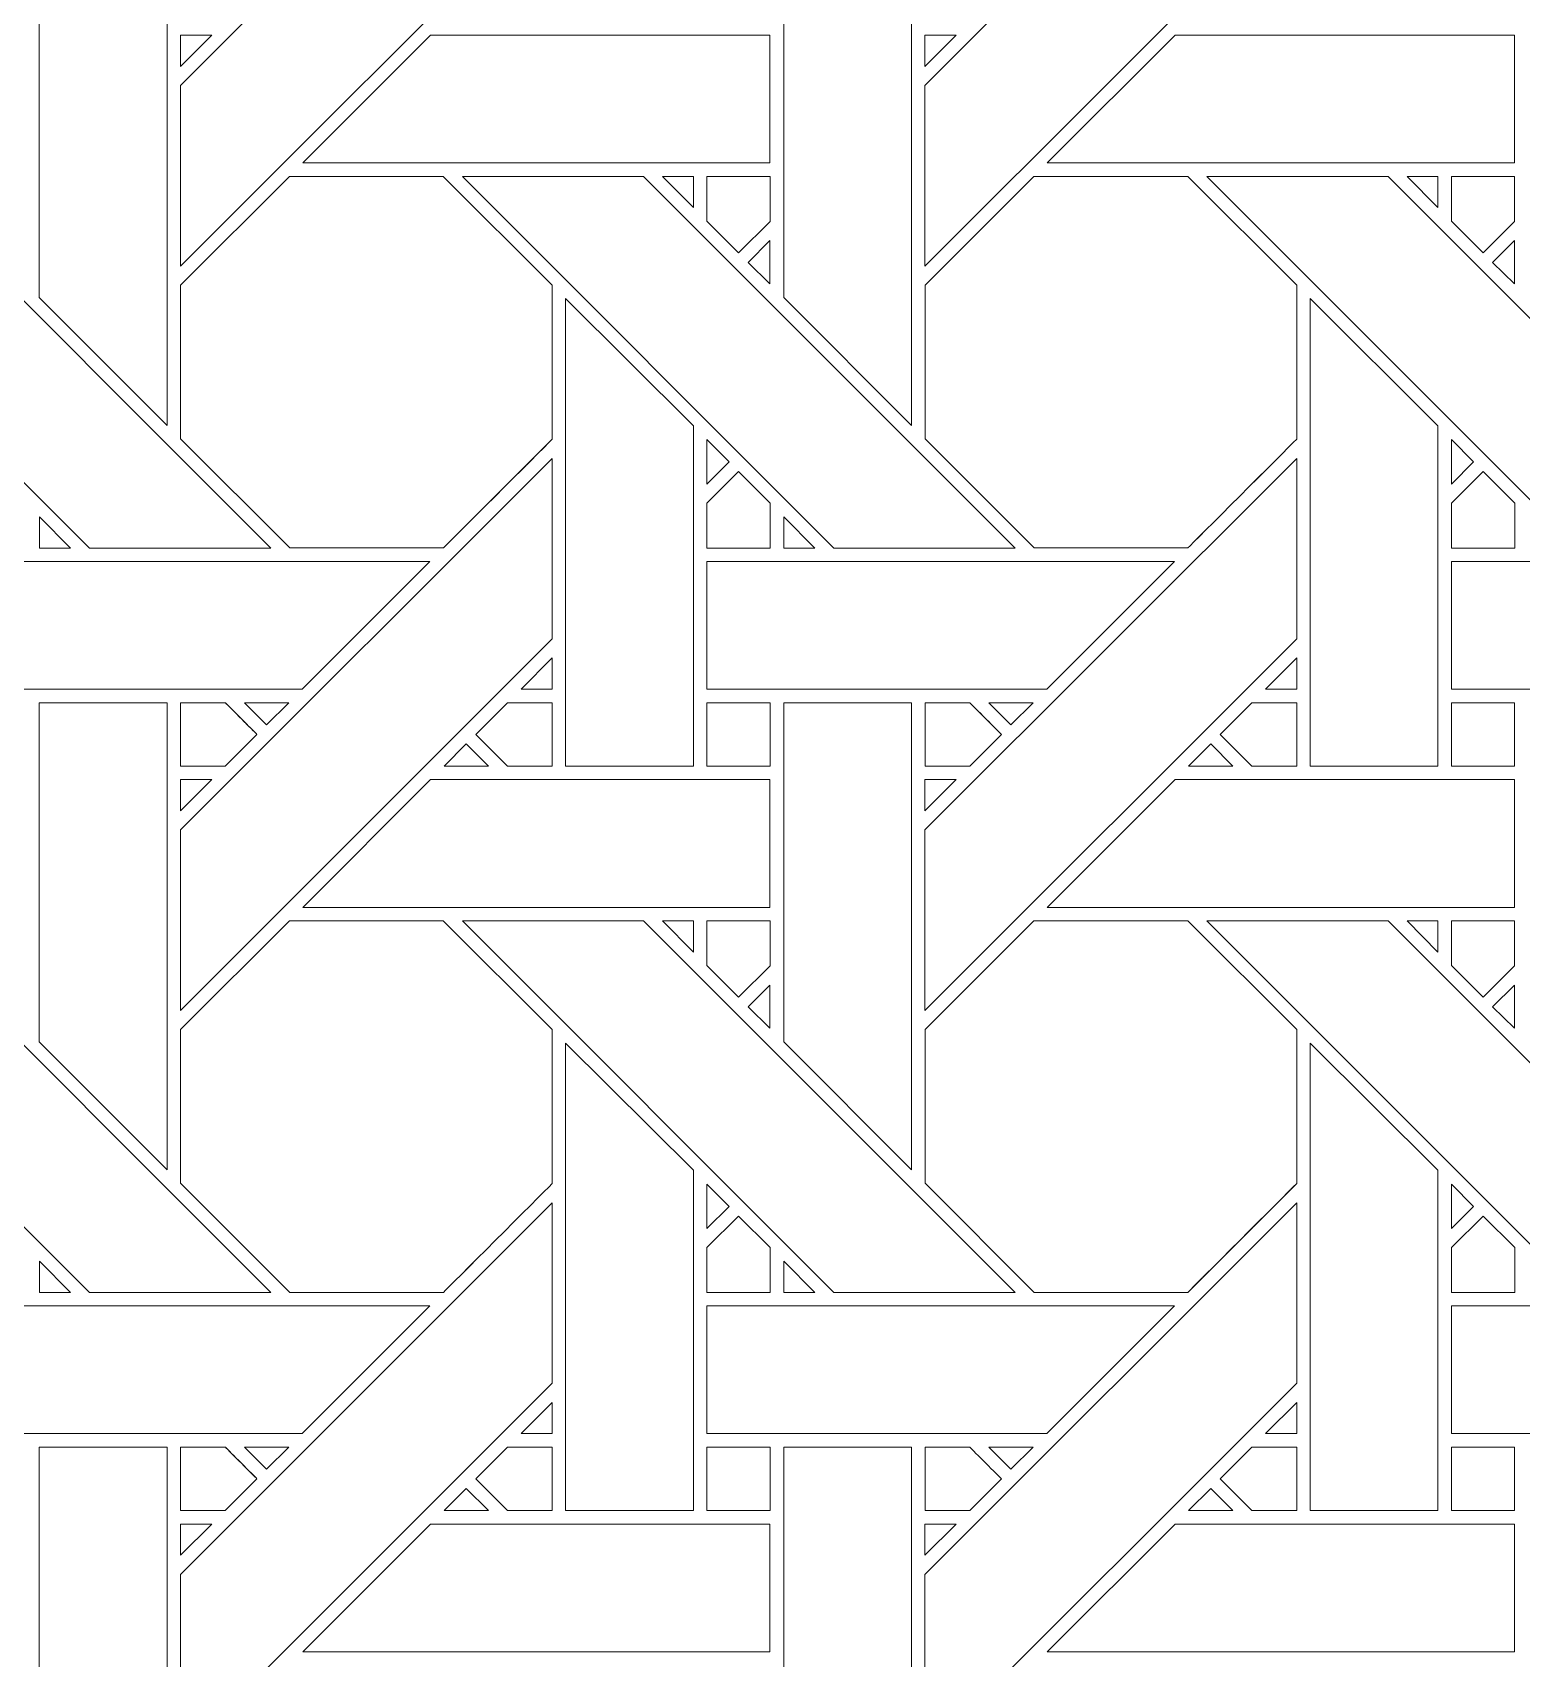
# Model space of a CAD drawing. Header units: inches. Extents: x 2.4 to 22.4, y -0.9 to 19.1.
# Drawn here: x 16.227 to 18.124, y 12.661 to 14.733 of the extents above; entities that cross this region are included whole.
import ezdxf

# ---------------------------------------------------------------- set-up
doc = ezdxf.new("R2010")
doc.units = ezdxf.units.IN
doc.header["$MEASUREMENT"] = 0
doc.layers.add('Design', color=7, linetype='Continuous', lineweight=0)

msp = doc.modelspace()

# ---------------------------------------------------------------- linework, layer by layer
at = {"layer": 'Design'}
for points, knots in [([(12.3829, 19.0948), (6.86, 19.0948), (2.3829, 14.6176), (2.3829, 9.0948), (2.3829, 3.5719), (6.86, -0.9052), (12.3829, -0.9052), (17.9057, -0.9052), (22.3829, 3.5719), (22.3829, 9.0948), (22.3829, 14.6176), (17.9057, 19.0948), (12.3829, 19.0948)], [0, 0, 0, 0, 1, 1, 1, 2, 2, 2, 3, 3, 3, 4, 4, 4, 4]), ([(12.3829, 17.972), (7.4801, 17.972), (3.5056, 13.9975), (3.5056, 9.0948), (3.5056, 4.192), (7.4801, 0.2175), (12.3829, 0.2175), (17.2856, 0.2175), (21.2601, 4.192), (21.2601, 9.0948), (21.2601, 13.9975), (17.2856, 17.972), (12.3829, 17.972)], [0, 0, 0, 0, 1, 1, 1, 2, 2, 2, 3, 3, 3, 4, 4, 4, 4]), ([(16.889, 14.909), (16.889, 14.909), (16.4153, 14.4354), (16.4153, 14.4354), (16.4153, 14.4354), (16.4153, 14.6655), (16.4153, 14.6655), (16.4153, 14.6655), (16.889, 15.139), (16.889, 15.139), (16.889, 15.139), (16.889, 14.909), (16.889, 14.909)], [0, 0, 0, 0, 1, 1, 1, 2, 2, 2, 3, 3, 3, 4, 4, 4, 4]), ([(17.8377, 14.909), (17.8377, 14.909), (17.364, 14.4354), (17.364, 14.4354), (17.364, 14.4354), (17.364, 14.6655), (17.364, 14.6655), (17.364, 14.6655), (17.8377, 15.139), (17.8377, 15.139), (17.8377, 15.139), (17.8377, 14.909), (17.8377, 14.909)], [0, 0, 0, 0, 1, 1, 1, 2, 2, 2, 3, 3, 3, 4, 4, 4, 4]), ([(16.2352, 14.3954), (16.2352, 14.3954), (16.2352, 14.8276), (16.2352, 14.8276), (16.2352, 14.8276), (16.3982, 14.8276), (16.3982, 14.8276), (16.3982, 14.8276), (16.3982, 14.2324), (16.3982, 14.2324), (16.3982, 14.2324), (16.2352, 14.3954), (16.2352, 14.3954)], [0, 0, 0, 0, 1, 1, 1, 2, 2, 2, 3, 3, 3, 4, 4, 4, 4]), ([(17.184, 14.3954), (17.184, 14.3954), (17.184, 14.8276), (17.184, 14.8276), (17.184, 14.8276), (17.3469, 14.8276), (17.3469, 14.8276), (17.3469, 14.8276), (17.3469, 14.2324), (17.3469, 14.2324), (17.3469, 14.2324), (17.184, 14.3954), (17.184, 14.3954)], [0, 0, 0, 0, 1, 1, 1, 2, 2, 2, 3, 3, 3, 4, 4, 4, 4]), ([(16.4551, 14.7296), (16.4551, 14.7296), (16.4153, 14.6898), (16.4153, 14.6898), (16.4153, 14.6898), (16.4153, 14.7296), (16.4153, 14.7296), (16.4153, 14.7296), (16.4551, 14.7296), (16.4551, 14.7296)], [0, 0, 0, 0, 1, 1, 1, 2, 2, 2, 3, 3, 3, 3]), ([(17.1664, 14.7296), (17.1664, 14.7296), (17.1664, 14.5668), (17.1664, 14.5668), (17.1664, 14.5668), (16.5711, 14.5668), (16.5711, 14.5668), (16.5711, 14.5668), (16.734, 14.7296), (16.734, 14.7296), (16.734, 14.7296), (17.1664, 14.7296), (17.1664, 14.7296)], [0, 0, 0, 0, 1, 1, 1, 2, 2, 2, 3, 3, 3, 4, 4, 4, 4]), ([(17.4039, 14.7296), (17.4039, 14.7296), (17.364, 14.6898), (17.364, 14.6898), (17.364, 14.6898), (17.364, 14.7296), (17.364, 14.7296), (17.364, 14.7296), (17.4039, 14.7296), (17.4039, 14.7296)], [0, 0, 0, 0, 1, 1, 1, 2, 2, 2, 3, 3, 3, 3]), ([(18.1152, 14.7296), (18.1152, 14.7296), (18.1152, 14.5668), (18.1152, 14.5668), (18.1152, 14.5668), (17.5199, 14.5668), (17.5199, 14.5668), (17.5199, 14.5668), (17.6827, 14.7296), (17.6827, 14.7296), (17.6827, 14.7296), (18.1152, 14.7296), (18.1152, 14.7296)], [0, 0, 0, 0, 1, 1, 1, 2, 2, 2, 3, 3, 3, 4, 4, 4, 4]), ([(16.5303, 14.076), (16.5303, 14.076), (16.2993, 14.076), (16.2993, 14.076), (16.2993, 14.076), (15.8257, 14.5497), (15.8257, 14.5497), (15.8257, 14.5497), (16.0567, 14.5497), (16.0567, 14.5497), (16.0567, 14.5497), (16.5303, 14.076), (16.5303, 14.076)], [0, 0, 0, 0, 1, 1, 1, 2, 2, 2, 3, 3, 3, 4, 4, 4, 4]), ([(16.7503, 14.0761), (16.7503, 14.0761), (16.5546, 14.0761), (16.5546, 14.0761), (16.5546, 14.0761), (16.4153, 14.2153), (16.4153, 14.2153), (16.4153, 14.2153), (16.4153, 14.411), (16.4153, 14.411), (16.4153, 14.411), (16.554, 14.5497), (16.554, 14.5497), (16.554, 14.5497), (16.7502, 14.5497), (16.7502, 14.5497), (16.7502, 14.5497), (16.889, 14.411), (16.889, 14.411), (16.889, 14.411), (16.889, 14.2148), (16.889, 14.2148), (16.8712, 14.1969), (16.7593, 14.0851), (16.7503, 14.0761)], [0, 0, 0, 0, 1, 1, 1, 2, 2, 2, 3, 3, 3, 4, 4, 4, 5, 5, 5, 6, 6, 6, 7, 7, 7, 8, 8, 8, 8]), ([(16.889, 14.2148), (16.8708, 14.1965), (16.759, 14.0848), (16.7503, 14.0761), (16.7503, 14.0761), (16.5546, 14.0761), (16.5546, 14.0761), (16.5546, 14.0761), (16.4153, 14.2153), (16.4153, 14.2153), (16.4153, 14.2153), (16.4153, 14.411), (16.4153, 14.411), (16.4153, 14.411), (16.554, 14.5497), (16.554, 14.5497), (16.554, 14.5497), (16.7502, 14.5497), (16.7502, 14.5497), (16.7502, 14.5497), (16.889, 14.411), (16.889, 14.411), (16.889, 14.411), (16.889, 14.2148), (16.889, 14.2148)], [0, 0, 0, 0, 1, 1, 1, 2, 2, 2, 3, 3, 3, 4, 4, 4, 5, 5, 5, 6, 6, 6, 7, 7, 7, 8, 8, 8, 8]), ([(17.479, 14.076), (17.479, 14.076), (17.248, 14.076), (17.248, 14.076), (17.248, 14.076), (16.7745, 14.5497), (16.7745, 14.5497), (16.7745, 14.5497), (17.0054, 14.5497), (17.0054, 14.5497), (17.0054, 14.5497), (17.479, 14.076), (17.479, 14.076)], [0, 0, 0, 0, 1, 1, 1, 2, 2, 2, 3, 3, 3, 4, 4, 4, 4]), ([(17.0295, 14.5497), (17.0295, 14.5497), (17.069, 14.5497), (17.069, 14.5497), (17.069, 14.5497), (17.069, 14.5099), (17.069, 14.5099), (17.069, 14.5099), (17.0295, 14.5497), (17.0295, 14.5497)], [0, 0, 0, 0, 1, 1, 1, 2, 2, 2, 3, 3, 3, 3]), ([(17.1665, 14.5497), (17.1665, 14.5497), (17.1665, 14.4921), (17.1665, 14.4921), (17.1665, 14.4921), (17.1265, 14.4522), (17.1265, 14.4522), (17.1265, 14.4522), (17.0862, 14.4925), (17.0862, 14.4925), (17.0862, 14.4925), (17.0862, 14.5497), (17.0862, 14.5497), (17.0862, 14.5497), (17.1665, 14.5497), (17.1665, 14.5497)], [0, 0, 0, 0, 1, 1, 1, 2, 2, 2, 3, 3, 3, 4, 4, 4, 5, 5, 5, 5]), ([(17.1265, 14.4522), (17.1265, 14.4522), (17.0862, 14.4925), (17.0862, 14.4925), (17.0862, 14.4925), (17.0862, 14.5497), (17.0862, 14.5497), (17.0862, 14.5497), (17.1665, 14.5497), (17.1665, 14.5497), (17.1665, 14.5497), (17.1665, 14.4921), (17.1665, 14.4921), (17.1665, 14.4921), (17.1265, 14.4522), (17.1265, 14.4522)], [0, 0, 0, 0, 1, 1, 1, 2, 2, 2, 3, 3, 3, 4, 4, 4, 5, 5, 5, 5]), ([(17.699, 14.0761), (17.699, 14.0761), (17.5033, 14.0761), (17.5033, 14.0761), (17.5033, 14.0761), (17.3641, 14.2153), (17.3641, 14.2153), (17.3641, 14.2153), (17.3641, 14.411), (17.3641, 14.411), (17.3641, 14.411), (17.5028, 14.5497), (17.5028, 14.5497), (17.5028, 14.5497), (17.699, 14.5497), (17.699, 14.5497), (17.699, 14.5497), (17.8377, 14.411), (17.8377, 14.411), (17.8377, 14.411), (17.8377, 14.2148), (17.8377, 14.2148), (17.8199, 14.1969), (17.708, 14.0851), (17.699, 14.0761)], [0, 0, 0, 0, 1, 1, 1, 2, 2, 2, 3, 3, 3, 4, 4, 4, 5, 5, 5, 6, 6, 6, 7, 7, 7, 8, 8, 8, 8]), ([(17.8377, 14.411), (17.8377, 14.411), (17.8377, 14.2148), (17.8377, 14.2148), (17.82, 14.1969), (17.708, 14.0851), (17.699, 14.0761), (17.699, 14.0761), (17.5033, 14.0761), (17.5033, 14.0761), (17.5033, 14.0761), (17.3641, 14.2153), (17.3641, 14.2153), (17.3641, 14.2153), (17.3641, 14.411), (17.3641, 14.411), (17.3641, 14.411), (17.5028, 14.5497), (17.5028, 14.5497), (17.5028, 14.5497), (17.699, 14.5497), (17.699, 14.5497), (17.699, 14.5497), (17.8377, 14.411), (17.8377, 14.411)], [0, 0, 0, 0, 1, 1, 1, 2, 2, 2, 3, 3, 3, 4, 4, 4, 5, 5, 5, 6, 6, 6, 7, 7, 7, 8, 8, 8, 8]), ([(18.4278, 14.076), (18.4278, 14.076), (18.1968, 14.076), (18.1968, 14.076), (18.1968, 14.076), (17.7232, 14.5497), (17.7232, 14.5497), (17.7232, 14.5497), (17.9541, 14.5497), (17.9541, 14.5497), (17.9541, 14.5497), (18.4278, 14.076), (18.4278, 14.076)], [0, 0, 0, 0, 1, 1, 1, 2, 2, 2, 3, 3, 3, 4, 4, 4, 4]), ([(17.9783, 14.5497), (17.9783, 14.5497), (18.0177, 14.5497), (18.0177, 14.5497), (18.0177, 14.5497), (18.0177, 14.5099), (18.0177, 14.5099), (18.0177, 14.5099), (17.9783, 14.5497), (17.9783, 14.5497)], [0, 0, 0, 0, 1, 1, 1, 2, 2, 2, 3, 3, 3, 3]), ([(18.1152, 14.5497), (18.1152, 14.5497), (18.1152, 14.4921), (18.1152, 14.4921), (18.1152, 14.4921), (18.0753, 14.4522), (18.0753, 14.4522), (18.0753, 14.4522), (18.0349, 14.4925), (18.0349, 14.4925), (18.0349, 14.4925), (18.0349, 14.5497), (18.0349, 14.5497), (18.0349, 14.5497), (18.1152, 14.5497), (18.1152, 14.5497)], [0, 0, 0, 0, 1, 1, 1, 2, 2, 2, 3, 3, 3, 4, 4, 4, 5, 5, 5, 5]), ([(18.0753, 14.4522), (18.0753, 14.4522), (18.0349, 14.4925), (18.0349, 14.4925), (18.0349, 14.4925), (18.0349, 14.5497), (18.0349, 14.5497), (18.0349, 14.5497), (18.1152, 14.5497), (18.1152, 14.5497), (18.1152, 14.5497), (18.1152, 14.4921), (18.1152, 14.4921), (18.1152, 14.4921), (18.0753, 14.4522), (18.0753, 14.4522)], [0, 0, 0, 0, 1, 1, 1, 2, 2, 2, 3, 3, 3, 4, 4, 4, 5, 5, 5, 5]), ([(17.1664, 14.4679), (17.1664, 14.4679), (17.1664, 14.4127), (17.1664, 14.4127), (17.1664, 14.4127), (17.1387, 14.4401), (17.1387, 14.4401), (17.1387, 14.4401), (17.1664, 14.4679), (17.1664, 14.4679)], [0, 0, 0, 0, 1, 1, 1, 2, 2, 2, 3, 3, 3, 3]), ([(18.1152, 14.4679), (18.1152, 14.4679), (18.1152, 14.4127), (18.1152, 14.4127), (18.1152, 14.4127), (18.0874, 14.4401), (18.0874, 14.4401), (18.0874, 14.4401), (18.1152, 14.4679), (18.1152, 14.4679)], [0, 0, 0, 0, 1, 1, 1, 2, 2, 2, 3, 3, 3, 3]), ([(16.9061, 13.798), (16.9061, 13.798), (16.9061, 14.3939), (16.9061, 14.3939), (16.9061, 14.3939), (17.0689, 14.2317), (17.0689, 14.2317), (17.0689, 14.2317), (17.0689, 13.798), (17.0689, 13.798), (17.0689, 13.798), (16.9061, 13.798), (16.9061, 13.798)], [0, 0, 0, 0, 1, 1, 1, 2, 2, 2, 3, 3, 3, 4, 4, 4, 4]), ([(17.8548, 13.798), (17.8548, 13.798), (17.8548, 14.3939), (17.8548, 14.3939), (17.8548, 14.3939), (18.0176, 14.2317), (18.0176, 14.2317), (18.0176, 14.2317), (18.0176, 13.798), (18.0176, 13.798), (18.0176, 13.798), (17.8548, 13.798), (17.8548, 13.798)], [0, 0, 0, 0, 1, 1, 1, 2, 2, 2, 3, 3, 3, 4, 4, 4, 4]), ([(17.0862, 14.1575), (17.0862, 14.1575), (17.0862, 14.2142), (17.0862, 14.2142), (17.0862, 14.2142), (17.1144, 14.1857), (17.1144, 14.1857), (17.1144, 14.1857), (17.0862, 14.1575), (17.0862, 14.1575)], [0, 0, 0, 0, 1, 1, 1, 2, 2, 2, 3, 3, 3, 3]), ([(18.0349, 14.1575), (18.0349, 14.1575), (18.0349, 14.2142), (18.0349, 14.2142), (18.0349, 14.2142), (18.0631, 14.1857), (18.0631, 14.1857), (18.0631, 14.1857), (18.0349, 14.1575), (18.0349, 14.1575)], [0, 0, 0, 0, 1, 1, 1, 2, 2, 2, 3, 3, 3, 3]), ([(16.889, 13.9603), (16.889, 13.9603), (16.4153, 13.4866), (16.4153, 13.4866), (16.4153, 13.4866), (16.4153, 13.7167), (16.4153, 13.7167), (16.4153, 13.7167), (16.889, 14.1903), (16.889, 14.1903), (16.889, 14.1903), (16.889, 13.9603), (16.889, 13.9603)], [0, 0, 0, 0, 1, 1, 1, 2, 2, 2, 3, 3, 3, 4, 4, 4, 4]), ([(17.8377, 13.9603), (17.8377, 13.9603), (17.364, 13.4866), (17.364, 13.4866), (17.364, 13.4866), (17.364, 13.7167), (17.364, 13.7167), (17.364, 13.7167), (17.8377, 14.1903), (17.8377, 14.1903), (17.8377, 14.1903), (17.8377, 13.9603), (17.8377, 13.9603)], [0, 0, 0, 0, 1, 1, 1, 2, 2, 2, 3, 3, 3, 4, 4, 4, 4]), ([(17.0862, 14.0759), (17.0862, 14.0759), (17.0862, 14.1332), (17.0862, 14.1332), (17.0862, 14.1332), (17.1265, 14.1735), (17.1265, 14.1735), (17.1265, 14.1735), (17.1669, 14.1332), (17.1669, 14.1332), (17.1669, 14.1332), (17.1669, 14.0759), (17.1669, 14.0759), (17.1669, 14.0759), (17.0862, 14.0759), (17.0862, 14.0759)], [0, 0, 0, 0, 1, 1, 1, 2, 2, 2, 3, 3, 3, 4, 4, 4, 5, 5, 5, 5]), ([(17.1265, 14.1735), (17.1265, 14.1735), (17.1669, 14.1332), (17.1669, 14.1332), (17.1669, 14.1332), (17.1669, 14.0759), (17.1669, 14.0759), (17.1669, 14.0759), (17.0862, 14.0759), (17.0862, 14.0759), (17.0862, 14.0759), (17.0862, 14.1332), (17.0862, 14.1332), (17.0862, 14.1332), (17.1265, 14.1735), (17.1265, 14.1735)], [0, 0, 0, 0, 1, 1, 1, 2, 2, 2, 3, 3, 3, 4, 4, 4, 5, 5, 5, 5]), ([(18.0349, 14.0759), (18.0349, 14.0759), (18.0349, 14.1332), (18.0349, 14.1332), (18.0349, 14.1332), (18.0753, 14.1735), (18.0753, 14.1735), (18.0753, 14.1735), (18.1156, 14.1332), (18.1156, 14.1332), (18.1156, 14.1332), (18.1156, 14.0759), (18.1156, 14.0759), (18.1156, 14.0759), (18.0349, 14.0759), (18.0349, 14.0759)], [0, 0, 0, 0, 1, 1, 1, 2, 2, 2, 3, 3, 3, 4, 4, 4, 5, 5, 5, 5]), ([(18.0753, 14.1735), (18.0753, 14.1735), (18.1156, 14.1332), (18.1156, 14.1332), (18.1156, 14.1332), (18.1156, 14.0759), (18.1156, 14.0759), (18.1156, 14.0759), (18.0349, 14.0759), (18.0349, 14.0759), (18.0349, 14.0759), (18.0349, 14.1332), (18.0349, 14.1332), (18.0349, 14.1332), (18.0753, 14.1735), (18.0753, 14.1735)], [0, 0, 0, 0, 1, 1, 1, 2, 2, 2, 3, 3, 3, 4, 4, 4, 5, 5, 5, 5]), ([(16.2354, 14.076), (16.2354, 14.076), (16.2354, 14.1158), (16.2354, 14.1158), (16.2354, 14.1158), (16.2751, 14.076), (16.2751, 14.076), (16.2751, 14.076), (16.2354, 14.076), (16.2354, 14.076)], [0, 0, 0, 0, 1, 1, 1, 2, 2, 2, 3, 3, 3, 3]), ([(17.1841, 14.076), (17.1841, 14.076), (17.1841, 14.1158), (17.1841, 14.1158), (17.1841, 14.1158), (17.2238, 14.076), (17.2238, 14.076), (17.2238, 14.076), (17.1841, 14.076), (17.1841, 14.076)], [0, 0, 0, 0, 1, 1, 1, 2, 2, 2, 3, 3, 3, 3]), ([(16.5704, 13.8961), (16.5704, 13.8961), (16.1375, 13.8961), (16.1375, 13.8961), (16.1375, 13.8961), (16.1375, 14.0588), (16.1375, 14.0588), (16.1375, 14.0588), (16.7332, 14.0588), (16.7332, 14.0588), (16.7332, 14.0588), (16.5704, 13.8961), (16.5704, 13.8961)], [0, 0, 0, 0, 1, 1, 1, 2, 2, 2, 3, 3, 3, 4, 4, 4, 4]), ([(17.5191, 13.8961), (17.5191, 13.8961), (17.0862, 13.8961), (17.0862, 13.8961), (17.0862, 13.8961), (17.0862, 14.0588), (17.0862, 14.0588), (17.0862, 14.0588), (17.6819, 14.0588), (17.6819, 14.0588), (17.6819, 14.0588), (17.5191, 13.8961), (17.5191, 13.8961)], [0, 0, 0, 0, 1, 1, 1, 2, 2, 2, 3, 3, 3, 4, 4, 4, 4]), ([(18.4679, 13.8961), (18.4679, 13.8961), (18.0349, 13.8961), (18.0349, 13.8961), (18.0349, 13.8961), (18.0349, 14.0588), (18.0349, 14.0588), (18.0349, 14.0588), (18.6306, 14.0588), (18.6306, 14.0588), (18.6306, 14.0588), (18.4679, 13.8961), (18.4679, 13.8961)], [0, 0, 0, 0, 1, 1, 1, 2, 2, 2, 3, 3, 3, 4, 4, 4, 4]), ([(16.889, 13.9359), (16.889, 13.9359), (16.889, 13.8961), (16.889, 13.8961), (16.889, 13.8961), (16.8492, 13.8961), (16.8492, 13.8961), (16.8492, 13.8961), (16.889, 13.9359), (16.889, 13.9359)], [0, 0, 0, 0, 1, 1, 1, 2, 2, 2, 3, 3, 3, 3]), ([(17.8377, 13.8961), (17.8377, 13.8961), (17.7979, 13.8961), (17.7979, 13.8961), (17.7979, 13.8961), (17.8377, 13.9359), (17.8377, 13.9359), (17.8377, 13.9359), (17.8377, 13.8961), (17.8377, 13.8961)], [0, 0, 0, 0, 1, 1, 1, 2, 2, 2, 3, 3, 3, 3]), ([(16.2352, 13.4466), (16.2352, 13.4466), (16.2352, 13.8788), (16.2352, 13.8788), (16.2352, 13.8788), (16.3982, 13.8788), (16.3982, 13.8788), (16.3982, 13.8788), (16.3982, 13.2837), (16.3982, 13.2837), (16.3982, 13.2837), (16.2352, 13.4466), (16.2352, 13.4466)], [0, 0, 0, 0, 1, 1, 1, 2, 2, 2, 3, 3, 3, 4, 4, 4, 4]), ([(16.4153, 13.7981), (16.4153, 13.7981), (16.4153, 13.8789), (16.4153, 13.8789), (16.4153, 13.8789), (16.4724, 13.8789), (16.4724, 13.8789), (16.4775, 13.8738), (16.5083, 13.8429), (16.5127, 13.8385), (16.5127, 13.8385), (16.4723, 13.7981), (16.4723, 13.7981), (16.4723, 13.7981), (16.4153, 13.7981), (16.4153, 13.7981)], [0, 0, 0, 0, 1, 1, 1, 2, 2, 2, 3, 3, 3, 4, 4, 4, 5, 5, 5, 5]), ([(16.4973, 13.8539), (16.5031, 13.8481), (16.5087, 13.8426), (16.5127, 13.8385), (16.5127, 13.8385), (16.4723, 13.7981), (16.4723, 13.7981), (16.4723, 13.7981), (16.4153, 13.7981), (16.4153, 13.7981), (16.4153, 13.7981), (16.4153, 13.8789), (16.4153, 13.8789), (16.4153, 13.8789), (16.4724, 13.8789), (16.4724, 13.8789), (16.4778, 13.8735), (16.4879, 13.8634), (16.4973, 13.8539)], [0, 0, 0, 0, 1, 1, 1, 2, 2, 2, 3, 3, 3, 4, 4, 4, 5, 5, 5, 6, 6, 6, 6]), ([(16.4967, 13.8788), (16.4967, 13.8788), (16.5532, 13.8788), (16.5532, 13.8788), (16.5532, 13.8788), (16.5249, 13.8506), (16.5249, 13.8506), (16.5249, 13.8506), (16.4967, 13.8788), (16.4967, 13.8788)], [0, 0, 0, 0, 1, 1, 1, 2, 2, 2, 3, 3, 3, 3]), ([(16.8319, 13.7981), (16.8319, 13.7981), (16.7915, 13.8385), (16.7915, 13.8385), (16.7915, 13.8385), (16.832, 13.8789), (16.832, 13.8789), (16.832, 13.8789), (16.889, 13.8789), (16.889, 13.8789), (16.889, 13.8789), (16.889, 13.7981), (16.889, 13.7981), (16.889, 13.7981), (16.8319, 13.7981), (16.8319, 13.7981)], [0, 0, 0, 0, 1, 1, 1, 2, 2, 2, 3, 3, 3, 4, 4, 4, 5, 5, 5, 5]), ([(16.889, 13.7981), (16.889, 13.7981), (16.8319, 13.7981), (16.8319, 13.7981), (16.8319, 13.7981), (16.7915, 13.8385), (16.7915, 13.8385), (16.7915, 13.8385), (16.832, 13.8789), (16.832, 13.8789), (16.832, 13.8789), (16.889, 13.8789), (16.889, 13.8789), (16.889, 13.8789), (16.889, 13.7981), (16.889, 13.7981)], [0, 0, 0, 0, 1, 1, 1, 2, 2, 2, 3, 3, 3, 4, 4, 4, 5, 5, 5, 5]), ([(17.0862, 13.7981), (17.0862, 13.7981), (17.0862, 13.8789), (17.0862, 13.8789), (17.0862, 13.8789), (17.1665, 13.8789), (17.1665, 13.8789), (17.1665, 13.8789), (17.1665, 13.7981), (17.1665, 13.7981), (17.1665, 13.7981), (17.0862, 13.7981), (17.0862, 13.7981)], [0, 0, 0, 0, 1, 1, 1, 2, 2, 2, 3, 3, 3, 4, 4, 4, 4]), ([(17.1665, 13.7981), (17.1665, 13.7981), (17.0862, 13.7981), (17.0862, 13.7981), (17.0862, 13.7981), (17.0862, 13.8789), (17.0862, 13.8789), (17.0862, 13.8789), (17.1665, 13.8789), (17.1665, 13.8789), (17.1665, 13.8789), (17.1665, 13.7981), (17.1665, 13.7981)], [0, 0, 0, 0, 1, 1, 1, 2, 2, 2, 3, 3, 3, 4, 4, 4, 4]), ([(17.184, 13.4466), (17.184, 13.4466), (17.184, 13.8788), (17.184, 13.8788), (17.184, 13.8788), (17.3469, 13.8788), (17.3469, 13.8788), (17.3469, 13.8788), (17.3469, 13.2837), (17.3469, 13.2837), (17.3469, 13.2837), (17.184, 13.4466), (17.184, 13.4466)], [0, 0, 0, 0, 1, 1, 1, 2, 2, 2, 3, 3, 3, 4, 4, 4, 4]), ([(17.3641, 13.7981), (17.3641, 13.7981), (17.3641, 13.8789), (17.3641, 13.8789), (17.3641, 13.8789), (17.4211, 13.8789), (17.4211, 13.8789), (17.4263, 13.8738), (17.457, 13.8429), (17.4615, 13.8385), (17.4615, 13.8385), (17.421, 13.7981), (17.421, 13.7981), (17.421, 13.7981), (17.3641, 13.7981), (17.3641, 13.7981)], [0, 0, 0, 0, 1, 1, 1, 2, 2, 2, 3, 3, 3, 4, 4, 4, 5, 5, 5, 5]), ([(17.4456, 13.8544), (17.4515, 13.8484), (17.4573, 13.8427), (17.4615, 13.8385), (17.4615, 13.8385), (17.421, 13.7981), (17.421, 13.7981), (17.421, 13.7981), (17.3641, 13.7981), (17.3641, 13.7981), (17.3641, 13.7981), (17.3641, 13.8789), (17.3641, 13.8789), (17.3641, 13.8789), (17.4211, 13.8789), (17.4211, 13.8789), (17.4265, 13.8736), (17.4363, 13.8637), (17.4456, 13.8544)], [0, 0, 0, 0, 1, 1, 1, 2, 2, 2, 3, 3, 3, 4, 4, 4, 5, 5, 5, 6, 6, 6, 6]), ([(17.4455, 13.8788), (17.4455, 13.8788), (17.5019, 13.8788), (17.5019, 13.8788), (17.5019, 13.8788), (17.4736, 13.8506), (17.4736, 13.8506), (17.4736, 13.8506), (17.4455, 13.8788), (17.4455, 13.8788)], [0, 0, 0, 0, 1, 1, 1, 2, 2, 2, 3, 3, 3, 3]), ([(17.7806, 13.7981), (17.7806, 13.7981), (17.7403, 13.8385), (17.7403, 13.8385), (17.7403, 13.8385), (17.7807, 13.8789), (17.7807, 13.8789), (17.7807, 13.8789), (17.8377, 13.8789), (17.8377, 13.8789), (17.8377, 13.8789), (17.8377, 13.7981), (17.8377, 13.7981), (17.8377, 13.7981), (17.7806, 13.7981), (17.7806, 13.7981)], [0, 0, 0, 0, 1, 1, 1, 2, 2, 2, 3, 3, 3, 4, 4, 4, 5, 5, 5, 5]), ([(17.8377, 13.7981), (17.8377, 13.7981), (17.7806, 13.7981), (17.7806, 13.7981), (17.7806, 13.7981), (17.7403, 13.8385), (17.7403, 13.8385), (17.7403, 13.8385), (17.7807, 13.8789), (17.7807, 13.8789), (17.7807, 13.8789), (17.8377, 13.8789), (17.8377, 13.8789), (17.8377, 13.8789), (17.8377, 13.7981), (17.8377, 13.7981)], [0, 0, 0, 0, 1, 1, 1, 2, 2, 2, 3, 3, 3, 4, 4, 4, 5, 5, 5, 5]), ([(18.0349, 13.8789), (18.0349, 13.8789), (18.1152, 13.8789), (18.1152, 13.8789), (18.1152, 13.8789), (18.1152, 13.7981), (18.1152, 13.7981), (18.1152, 13.7981), (18.0349, 13.7981), (18.0349, 13.7981), (18.0349, 13.7981), (18.0349, 13.8789), (18.0349, 13.8789)], [0, 0, 0, 0, 1, 1, 1, 2, 2, 2, 3, 3, 3, 4, 4, 4, 4]), ([(18.1152, 13.7981), (18.1152, 13.7981), (18.0349, 13.7981), (18.0349, 13.7981), (18.0349, 13.7981), (18.0349, 13.8789), (18.0349, 13.8789), (18.0349, 13.8789), (18.1152, 13.8789), (18.1152, 13.8789), (18.1152, 13.8789), (18.1152, 13.7981), (18.1152, 13.7981)], [0, 0, 0, 0, 1, 1, 1, 2, 2, 2, 3, 3, 3, 4, 4, 4, 4]), ([(16.7794, 13.8263), (16.7794, 13.8263), (16.8076, 13.798), (16.8076, 13.798), (16.8076, 13.798), (16.7511, 13.798), (16.7511, 13.798), (16.7511, 13.798), (16.7794, 13.8263), (16.7794, 13.8263)], [0, 0, 0, 0, 1, 1, 1, 2, 2, 2, 3, 3, 3, 3]), ([(17.6999, 13.798), (17.6999, 13.798), (17.7281, 13.8263), (17.7281, 13.8263), (17.7281, 13.8263), (17.7564, 13.798), (17.7564, 13.798), (17.7564, 13.798), (17.6999, 13.798), (17.6999, 13.798)], [0, 0, 0, 0, 1, 1, 1, 2, 2, 2, 3, 3, 3, 3]), ([(16.4551, 13.7809), (16.4551, 13.7809), (16.4153, 13.7411), (16.4153, 13.7411), (16.4153, 13.7411), (16.4153, 13.7809), (16.4153, 13.7809), (16.4153, 13.7809), (16.4551, 13.7809), (16.4551, 13.7809)], [0, 0, 0, 0, 1, 1, 1, 2, 2, 2, 3, 3, 3, 3]), ([(17.1664, 13.7809), (17.1664, 13.7809), (17.1664, 13.6181), (17.1664, 13.6181), (17.1664, 13.6181), (16.5711, 13.6181), (16.5711, 13.6181), (16.5711, 13.6181), (16.734, 13.7809), (16.734, 13.7809), (16.734, 13.7809), (17.1664, 13.7809), (17.1664, 13.7809)], [0, 0, 0, 0, 1, 1, 1, 2, 2, 2, 3, 3, 3, 4, 4, 4, 4]), ([(17.4039, 13.7809), (17.4039, 13.7809), (17.364, 13.7411), (17.364, 13.7411), (17.364, 13.7411), (17.364, 13.7809), (17.364, 13.7809), (17.364, 13.7809), (17.4039, 13.7809), (17.4039, 13.7809)], [0, 0, 0, 0, 1, 1, 1, 2, 2, 2, 3, 3, 3, 3]), ([(18.1152, 13.7809), (18.1152, 13.7809), (18.1152, 13.6181), (18.1152, 13.6181), (18.1152, 13.6181), (17.5199, 13.6181), (17.5199, 13.6181), (17.5199, 13.6181), (17.6827, 13.7809), (17.6827, 13.7809), (17.6827, 13.7809), (18.1152, 13.7809), (18.1152, 13.7809)], [0, 0, 0, 0, 1, 1, 1, 2, 2, 2, 3, 3, 3, 4, 4, 4, 4]), ([(16.5303, 13.1273), (16.5303, 13.1273), (16.2993, 13.1273), (16.2993, 13.1273), (16.2993, 13.1273), (15.8257, 13.601), (15.8257, 13.601), (15.8257, 13.601), (16.0567, 13.601), (16.0567, 13.601), (16.0567, 13.601), (16.5303, 13.1273), (16.5303, 13.1273)], [0, 0, 0, 0, 1, 1, 1, 2, 2, 2, 3, 3, 3, 4, 4, 4, 4]), ([(16.7503, 13.1274), (16.7503, 13.1274), (16.5546, 13.1274), (16.5546, 13.1274), (16.5546, 13.1274), (16.4153, 13.2666), (16.4153, 13.2666), (16.4153, 13.2666), (16.4153, 13.4623), (16.4153, 13.4623), (16.4153, 13.4623), (16.554, 13.601), (16.554, 13.601), (16.554, 13.601), (16.7502, 13.601), (16.7502, 13.601), (16.7502, 13.601), (16.889, 13.4623), (16.889, 13.4623), (16.889, 13.4623), (16.889, 13.2661), (16.889, 13.2661), (16.8712, 13.2481), (16.7593, 13.1364), (16.7503, 13.1274)], [0, 0, 0, 0, 1, 1, 1, 2, 2, 2, 3, 3, 3, 4, 4, 4, 5, 5, 5, 6, 6, 6, 7, 7, 7, 8, 8, 8, 8]), ([(16.889, 13.2661), (16.8713, 13.2482), (16.7594, 13.1365), (16.7503, 13.1274), (16.7503, 13.1274), (16.5546, 13.1274), (16.5546, 13.1274), (16.5546, 13.1274), (16.4153, 13.2666), (16.4153, 13.2666), (16.4153, 13.2666), (16.4153, 13.4623), (16.4153, 13.4623), (16.4153, 13.4623), (16.554, 13.601), (16.554, 13.601), (16.554, 13.601), (16.7502, 13.601), (16.7502, 13.601), (16.7502, 13.601), (16.889, 13.4623), (16.889, 13.4623), (16.889, 13.4623), (16.889, 13.2661), (16.889, 13.2661)], [0, 0, 0, 0, 1, 1, 1, 2, 2, 2, 3, 3, 3, 4, 4, 4, 5, 5, 5, 6, 6, 6, 7, 7, 7, 8, 8, 8, 8]), ([(17.479, 13.1273), (17.479, 13.1273), (17.248, 13.1273), (17.248, 13.1273), (17.248, 13.1273), (16.7745, 13.601), (16.7745, 13.601), (16.7745, 13.601), (17.0054, 13.601), (17.0054, 13.601), (17.0054, 13.601), (17.479, 13.1273), (17.479, 13.1273)], [0, 0, 0, 0, 1, 1, 1, 2, 2, 2, 3, 3, 3, 4, 4, 4, 4]), ([(17.0295, 13.601), (17.0295, 13.601), (17.069, 13.601), (17.069, 13.601), (17.069, 13.601), (17.069, 13.5611), (17.069, 13.5611), (17.069, 13.5611), (17.0295, 13.601), (17.0295, 13.601)], [0, 0, 0, 0, 1, 1, 1, 2, 2, 2, 3, 3, 3, 3]), ([(17.1665, 13.601), (17.1665, 13.601), (17.1665, 13.5434), (17.1665, 13.5434), (17.1665, 13.5434), (17.1265, 13.5035), (17.1265, 13.5035), (17.1265, 13.5035), (17.0862, 13.5438), (17.0862, 13.5438), (17.0862, 13.5438), (17.0862, 13.601), (17.0862, 13.601), (17.0862, 13.601), (17.1665, 13.601), (17.1665, 13.601)], [0, 0, 0, 0, 1, 1, 1, 2, 2, 2, 3, 3, 3, 4, 4, 4, 5, 5, 5, 5]), ([(17.1265, 13.5035), (17.1265, 13.5035), (17.0862, 13.5438), (17.0862, 13.5438), (17.0862, 13.5438), (17.0862, 13.601), (17.0862, 13.601), (17.0862, 13.601), (17.1665, 13.601), (17.1665, 13.601), (17.1665, 13.601), (17.1665, 13.5434), (17.1665, 13.5434), (17.1665, 13.5434), (17.1265, 13.5035), (17.1265, 13.5035)], [0, 0, 0, 0, 1, 1, 1, 2, 2, 2, 3, 3, 3, 4, 4, 4, 5, 5, 5, 5]), ([(17.699, 13.1274), (17.699, 13.1274), (17.5033, 13.1274), (17.5033, 13.1274), (17.5033, 13.1274), (17.3641, 13.2666), (17.3641, 13.2666), (17.3641, 13.2666), (17.3641, 13.4623), (17.3641, 13.4623), (17.3641, 13.4623), (17.5028, 13.601), (17.5028, 13.601), (17.5028, 13.601), (17.699, 13.601), (17.699, 13.601), (17.699, 13.601), (17.8377, 13.4623), (17.8377, 13.4623), (17.8377, 13.4623), (17.8377, 13.2661), (17.8377, 13.2661), (17.8199, 13.2481), (17.708, 13.1364), (17.699, 13.1274)], [0, 0, 0, 0, 1, 1, 1, 2, 2, 2, 3, 3, 3, 4, 4, 4, 5, 5, 5, 6, 6, 6, 7, 7, 7, 8, 8, 8, 8]), ([(17.8377, 13.2661), (17.8201, 13.2483), (17.7081, 13.1365), (17.699, 13.1274), (17.699, 13.1274), (17.5033, 13.1274), (17.5033, 13.1274), (17.5033, 13.1274), (17.3641, 13.2666), (17.3641, 13.2666), (17.3641, 13.2666), (17.3641, 13.4623), (17.3641, 13.4623), (17.3641, 13.4623), (17.5028, 13.601), (17.5028, 13.601), (17.5028, 13.601), (17.699, 13.601), (17.699, 13.601), (17.699, 13.601), (17.8377, 13.4623), (17.8377, 13.4623), (17.8377, 13.4623), (17.8377, 13.2661), (17.8377, 13.2661)], [0, 0, 0, 0, 1, 1, 1, 2, 2, 2, 3, 3, 3, 4, 4, 4, 5, 5, 5, 6, 6, 6, 7, 7, 7, 8, 8, 8, 8]), ([(18.4278, 13.1273), (18.4278, 13.1273), (18.1968, 13.1273), (18.1968, 13.1273), (18.1968, 13.1273), (17.7232, 13.601), (17.7232, 13.601), (17.7232, 13.601), (17.9541, 13.601), (17.9541, 13.601), (17.9541, 13.601), (18.4278, 13.1273), (18.4278, 13.1273)], [0, 0, 0, 0, 1, 1, 1, 2, 2, 2, 3, 3, 3, 4, 4, 4, 4]), ([(17.9783, 13.601), (17.9783, 13.601), (18.0177, 13.601), (18.0177, 13.601), (18.0177, 13.601), (18.0177, 13.5611), (18.0177, 13.5611), (18.0177, 13.5611), (17.9783, 13.601), (17.9783, 13.601)], [0, 0, 0, 0, 1, 1, 1, 2, 2, 2, 3, 3, 3, 3]), ([(18.1152, 13.601), (18.1152, 13.601), (18.1152, 13.5434), (18.1152, 13.5434), (18.1152, 13.5434), (18.0753, 13.5035), (18.0753, 13.5035), (18.0753, 13.5035), (18.0349, 13.5438), (18.0349, 13.5438), (18.0349, 13.5438), (18.0349, 13.601), (18.0349, 13.601), (18.0349, 13.601), (18.1152, 13.601), (18.1152, 13.601)], [0, 0, 0, 0, 1, 1, 1, 2, 2, 2, 3, 3, 3, 4, 4, 4, 5, 5, 5, 5]), ([(18.0753, 13.5035), (18.0753, 13.5035), (18.0349, 13.5438), (18.0349, 13.5438), (18.0349, 13.5438), (18.0349, 13.601), (18.0349, 13.601), (18.0349, 13.601), (18.1152, 13.601), (18.1152, 13.601), (18.1152, 13.601), (18.1152, 13.5434), (18.1152, 13.5434), (18.1152, 13.5434), (18.0753, 13.5035), (18.0753, 13.5035)], [0, 0, 0, 0, 1, 1, 1, 2, 2, 2, 3, 3, 3, 4, 4, 4, 5, 5, 5, 5]), ([(17.1664, 13.5191), (17.1664, 13.5191), (17.1664, 13.464), (17.1664, 13.464), (17.1664, 13.464), (17.1387, 13.4913), (17.1387, 13.4913), (17.1387, 13.4913), (17.1664, 13.5191), (17.1664, 13.5191)], [0, 0, 0, 0, 1, 1, 1, 2, 2, 2, 3, 3, 3, 3]), ([(18.1152, 13.5191), (18.1152, 13.5191), (18.1152, 13.464), (18.1152, 13.464), (18.1152, 13.464), (18.0874, 13.4913), (18.0874, 13.4913), (18.0874, 13.4913), (18.1152, 13.5191), (18.1152, 13.5191)], [0, 0, 0, 0, 1, 1, 1, 2, 2, 2, 3, 3, 3, 3]), ([(16.9061, 12.8493), (16.9061, 12.8493), (16.9061, 13.4452), (16.9061, 13.4452), (16.9061, 13.4452), (17.0689, 13.283), (17.0689, 13.283), (17.0689, 13.283), (17.0689, 12.8493), (17.0689, 12.8493), (17.0689, 12.8493), (16.9061, 12.8493), (16.9061, 12.8493)], [0, 0, 0, 0, 1, 1, 1, 2, 2, 2, 3, 3, 3, 4, 4, 4, 4]), ([(17.8548, 12.8493), (17.8548, 12.8493), (17.8548, 13.4452), (17.8548, 13.4452), (17.8548, 13.4452), (18.0176, 13.283), (18.0176, 13.283), (18.0176, 13.283), (18.0176, 12.8493), (18.0176, 12.8493), (18.0176, 12.8493), (17.8548, 12.8493), (17.8548, 12.8493)], [0, 0, 0, 0, 1, 1, 1, 2, 2, 2, 3, 3, 3, 4, 4, 4, 4]), ([(17.0862, 13.2088), (17.0862, 13.2088), (17.0862, 13.2655), (17.0862, 13.2655), (17.0862, 13.2655), (17.1144, 13.2369), (17.1144, 13.2369), (17.1144, 13.2369), (17.0862, 13.2088), (17.0862, 13.2088)], [0, 0, 0, 0, 1, 1, 1, 2, 2, 2, 3, 3, 3, 3]), ([(18.0349, 13.2088), (18.0349, 13.2088), (18.0349, 13.2655), (18.0349, 13.2655), (18.0349, 13.2655), (18.0631, 13.2369), (18.0631, 13.2369), (18.0631, 13.2369), (18.0349, 13.2088), (18.0349, 13.2088)], [0, 0, 0, 0, 1, 1, 1, 2, 2, 2, 3, 3, 3, 3]), ([(16.889, 13.0116), (16.889, 13.0116), (16.4153, 12.5379), (16.4153, 12.5379), (16.4153, 12.5379), (16.4153, 12.768), (16.4153, 12.768), (16.4153, 12.768), (16.889, 13.2416), (16.889, 13.2416), (16.889, 13.2416), (16.889, 13.0116), (16.889, 13.0116)], [0, 0, 0, 0, 1, 1, 1, 2, 2, 2, 3, 3, 3, 4, 4, 4, 4]), ([(17.8377, 13.0116), (17.8377, 13.0116), (17.364, 12.5379), (17.364, 12.5379), (17.364, 12.5379), (17.364, 12.768), (17.364, 12.768), (17.364, 12.768), (17.8377, 13.2416), (17.8377, 13.2416), (17.8377, 13.2416), (17.8377, 13.0116), (17.8377, 13.0116)], [0, 0, 0, 0, 1, 1, 1, 2, 2, 2, 3, 3, 3, 4, 4, 4, 4]), ([(17.0862, 13.1271), (17.0862, 13.1271), (17.0862, 13.1844), (17.0862, 13.1844), (17.0862, 13.1844), (17.1265, 13.2247), (17.1265, 13.2247), (17.1265, 13.2247), (17.1669, 13.1844), (17.1669, 13.1844), (17.1669, 13.1844), (17.1669, 13.1271), (17.1669, 13.1271), (17.1669, 13.1271), (17.0862, 13.1271), (17.0862, 13.1271)], [0, 0, 0, 0, 1, 1, 1, 2, 2, 2, 3, 3, 3, 4, 4, 4, 5, 5, 5, 5]), ([(17.1265, 13.2247), (17.1265, 13.2247), (17.1669, 13.1844), (17.1669, 13.1844), (17.1669, 13.1844), (17.1669, 13.1271), (17.1669, 13.1271), (17.1669, 13.1271), (17.0862, 13.1271), (17.0862, 13.1271), (17.0862, 13.1271), (17.0862, 13.1844), (17.0862, 13.1844), (17.0862, 13.1844), (17.1265, 13.2247), (17.1265, 13.2247)], [0, 0, 0, 0, 1, 1, 1, 2, 2, 2, 3, 3, 3, 4, 4, 4, 5, 5, 5, 5]), ([(18.0349, 13.1271), (18.0349, 13.1271), (18.0349, 13.1844), (18.0349, 13.1844), (18.0349, 13.1844), (18.0753, 13.2247), (18.0753, 13.2247), (18.0753, 13.2247), (18.1156, 13.1844), (18.1156, 13.1844), (18.1156, 13.1844), (18.1156, 13.1271), (18.1156, 13.1271), (18.1156, 13.1271), (18.0349, 13.1271), (18.0349, 13.1271)], [0, 0, 0, 0, 1, 1, 1, 2, 2, 2, 3, 3, 3, 4, 4, 4, 5, 5, 5, 5]), ([(18.0753, 13.2247), (18.0753, 13.2247), (18.1156, 13.1844), (18.1156, 13.1844), (18.1156, 13.1844), (18.1156, 13.1271), (18.1156, 13.1271), (18.1156, 13.1271), (18.0349, 13.1271), (18.0349, 13.1271), (18.0349, 13.1271), (18.0349, 13.1844), (18.0349, 13.1844), (18.0349, 13.1844), (18.0753, 13.2247), (18.0753, 13.2247)], [0, 0, 0, 0, 1, 1, 1, 2, 2, 2, 3, 3, 3, 4, 4, 4, 5, 5, 5, 5]), ([(16.2354, 13.1273), (16.2354, 13.1273), (16.2354, 13.1671), (16.2354, 13.1671), (16.2354, 13.1671), (16.2751, 13.1273), (16.2751, 13.1273), (16.2751, 13.1273), (16.2354, 13.1273), (16.2354, 13.1273)], [0, 0, 0, 0, 1, 1, 1, 2, 2, 2, 3, 3, 3, 3]), ([(17.1841, 13.1273), (17.1841, 13.1273), (17.1841, 13.1671), (17.1841, 13.1671), (17.1841, 13.1671), (17.2238, 13.1273), (17.2238, 13.1273), (17.2238, 13.1273), (17.1841, 13.1273), (17.1841, 13.1273)], [0, 0, 0, 0, 1, 1, 1, 2, 2, 2, 3, 3, 3, 3]), ([(16.5704, 12.9474), (16.5704, 12.9474), (16.1375, 12.9474), (16.1375, 12.9474), (16.1375, 12.9474), (16.1375, 13.1101), (16.1375, 13.1101), (16.1375, 13.1101), (16.7332, 13.1101), (16.7332, 13.1101), (16.7332, 13.1101), (16.5704, 12.9474), (16.5704, 12.9474)], [0, 0, 0, 0, 1, 1, 1, 2, 2, 2, 3, 3, 3, 4, 4, 4, 4]), ([(17.6819, 13.1101), (17.6819, 13.1101), (17.5191, 12.9474), (17.5191, 12.9474), (17.5191, 12.9474), (17.0862, 12.9474), (17.0862, 12.9474), (17.0862, 12.9474), (17.0862, 13.1101), (17.0862, 13.1101), (17.0862, 13.1101), (17.6819, 13.1101), (17.6819, 13.1101)], [0, 0, 0, 0, 1, 1, 1, 2, 2, 2, 3, 3, 3, 4, 4, 4, 4]), ([(18.4679, 12.9474), (18.4679, 12.9474), (18.0349, 12.9474), (18.0349, 12.9474), (18.0349, 12.9474), (18.0349, 13.1101), (18.0349, 13.1101), (18.0349, 13.1101), (18.6306, 13.1101), (18.6306, 13.1101), (18.6306, 13.1101), (18.4679, 12.9474), (18.4679, 12.9474)], [0, 0, 0, 0, 1, 1, 1, 2, 2, 2, 3, 3, 3, 4, 4, 4, 4]), ([(16.889, 12.9872), (16.889, 12.9872), (16.889, 12.9474), (16.889, 12.9474), (16.889, 12.9474), (16.8492, 12.9474), (16.8492, 12.9474), (16.8492, 12.9474), (16.889, 12.9872), (16.889, 12.9872)], [0, 0, 0, 0, 1, 1, 1, 2, 2, 2, 3, 3, 3, 3]), ([(17.8377, 12.9872), (17.8377, 12.9872), (17.8377, 12.9474), (17.8377, 12.9474), (17.8377, 12.9474), (17.7979, 12.9474), (17.7979, 12.9474), (17.7979, 12.9474), (17.8377, 12.9872), (17.8377, 12.9872)], [0, 0, 0, 0, 1, 1, 1, 2, 2, 2, 3, 3, 3, 3]), ([(16.2352, 12.4979), (16.2352, 12.4979), (16.2352, 12.9301), (16.2352, 12.9301), (16.2352, 12.9301), (16.3982, 12.9301), (16.3982, 12.9301), (16.3982, 12.9301), (16.3982, 12.335), (16.3982, 12.335), (16.3982, 12.335), (16.2352, 12.4979), (16.2352, 12.4979)], [0, 0, 0, 0, 1, 1, 1, 2, 2, 2, 3, 3, 3, 4, 4, 4, 4]), ([(16.4153, 12.8494), (16.4153, 12.8494), (16.4153, 12.9301), (16.4153, 12.9301), (16.4153, 12.9301), (16.4724, 12.9301), (16.4724, 12.9301), (16.4775, 12.925), (16.5083, 12.8942), (16.5127, 12.8898), (16.5127, 12.8898), (16.4723, 12.8494), (16.4723, 12.8494), (16.4723, 12.8494), (16.4153, 12.8494), (16.4153, 12.8494)], [0, 0, 0, 0, 1, 1, 1, 2, 2, 2, 3, 3, 3, 4, 4, 4, 5, 5, 5, 5]), ([(16.5127, 12.8898), (16.5127, 12.8898), (16.4723, 12.8494), (16.4723, 12.8494), (16.4723, 12.8494), (16.4153, 12.8494), (16.4153, 12.8494), (16.4153, 12.8494), (16.4153, 12.9301), (16.4153, 12.9301), (16.4153, 12.9301), (16.4724, 12.9301), (16.4724, 12.9301), (16.4777, 12.9249), (16.5085, 12.894), (16.5127, 12.8898)], [0, 0, 0, 0, 1, 1, 1, 2, 2, 2, 3, 3, 3, 4, 4, 4, 5, 5, 5, 5]), ([(16.4967, 12.9301), (16.4967, 12.9301), (16.5532, 12.9301), (16.5532, 12.9301), (16.5532, 12.9301), (16.5249, 12.9019), (16.5249, 12.9019), (16.5249, 12.9019), (16.4967, 12.9301), (16.4967, 12.9301)], [0, 0, 0, 0, 1, 1, 1, 2, 2, 2, 3, 3, 3, 3]), ([(16.8319, 12.8494), (16.8319, 12.8494), (16.7915, 12.8897), (16.7915, 12.8897), (16.7915, 12.8897), (16.832, 12.9302), (16.832, 12.9302), (16.832, 12.9302), (16.889, 12.9302), (16.889, 12.9302), (16.889, 12.9302), (16.889, 12.8494), (16.889, 12.8494), (16.889, 12.8494), (16.8319, 12.8494), (16.8319, 12.8494)], [0, 0, 0, 0, 1, 1, 1, 2, 2, 2, 3, 3, 3, 4, 4, 4, 5, 5, 5, 5]), ([(16.889, 12.8494), (16.889, 12.8494), (16.8319, 12.8494), (16.8319, 12.8494), (16.8319, 12.8494), (16.7915, 12.8897), (16.7915, 12.8897), (16.7915, 12.8897), (16.832, 12.9302), (16.832, 12.9302), (16.832, 12.9302), (16.889, 12.9302), (16.889, 12.9302), (16.889, 12.9302), (16.889, 12.8494), (16.889, 12.8494)], [0, 0, 0, 0, 1, 1, 1, 2, 2, 2, 3, 3, 3, 4, 4, 4, 5, 5, 5, 5]), ([(17.0862, 12.8494), (17.0862, 12.8494), (17.0862, 12.9301), (17.0862, 12.9301), (17.0862, 12.9301), (17.1665, 12.9301), (17.1665, 12.9301), (17.1665, 12.9301), (17.1665, 12.8494), (17.1665, 12.8494), (17.1665, 12.8494), (17.0862, 12.8494), (17.0862, 12.8494)], [0, 0, 0, 0, 1, 1, 1, 2, 2, 2, 3, 3, 3, 4, 4, 4, 4]), ([(17.0862, 12.8494), (17.0862, 12.8494), (17.0862, 12.9301), (17.0862, 12.9301), (17.0862, 12.9301), (17.1665, 12.9301), (17.1665, 12.9301), (17.1665, 12.9301), (17.1665, 12.8494), (17.1665, 12.8494), (17.1665, 12.8494), (17.0862, 12.8494), (17.0862, 12.8494)], [0, 0, 0, 0, 1, 1, 1, 2, 2, 2, 3, 3, 3, 4, 4, 4, 4]), ([(17.184, 12.4979), (17.184, 12.4979), (17.184, 12.9301), (17.184, 12.9301), (17.184, 12.9301), (17.3469, 12.9301), (17.3469, 12.9301), (17.3469, 12.9301), (17.3469, 12.335), (17.3469, 12.335), (17.3469, 12.335), (17.184, 12.4979), (17.184, 12.4979)], [0, 0, 0, 0, 1, 1, 1, 2, 2, 2, 3, 3, 3, 4, 4, 4, 4]), ([(17.3641, 12.8494), (17.3641, 12.8494), (17.3641, 12.9301), (17.3641, 12.9301), (17.3641, 12.9301), (17.4211, 12.9301), (17.4211, 12.9301), (17.4263, 12.925), (17.457, 12.8942), (17.4615, 12.8898), (17.4615, 12.8898), (17.421, 12.8494), (17.421, 12.8494), (17.421, 12.8494), (17.3641, 12.8494), (17.3641, 12.8494)], [0, 0, 0, 0, 1, 1, 1, 2, 2, 2, 3, 3, 3, 4, 4, 4, 5, 5, 5, 5]), ([(17.4615, 12.8898), (17.4615, 12.8898), (17.421, 12.8494), (17.421, 12.8494), (17.421, 12.8494), (17.3641, 12.8494), (17.3641, 12.8494), (17.3641, 12.8494), (17.3641, 12.9301), (17.3641, 12.9301), (17.3641, 12.9301), (17.4211, 12.9301), (17.4211, 12.9301), (17.4263, 12.925), (17.457, 12.8942), (17.4615, 12.8898)], [0, 0, 0, 0, 1, 1, 1, 2, 2, 2, 3, 3, 3, 4, 4, 4, 5, 5, 5, 5]), ([(17.4455, 12.9301), (17.4455, 12.9301), (17.5019, 12.9301), (17.5019, 12.9301), (17.5019, 12.9301), (17.4736, 12.9019), (17.4736, 12.9019), (17.4736, 12.9019), (17.4455, 12.9301), (17.4455, 12.9301)], [0, 0, 0, 0, 1, 1, 1, 2, 2, 2, 3, 3, 3, 3]), ([(17.7806, 12.8494), (17.7806, 12.8494), (17.7403, 12.8897), (17.7403, 12.8897), (17.7403, 12.8897), (17.7807, 12.9302), (17.7807, 12.9302), (17.7807, 12.9302), (17.8377, 12.9302), (17.8377, 12.9302), (17.8377, 12.9302), (17.8377, 12.8494), (17.8377, 12.8494), (17.8377, 12.8494), (17.7806, 12.8494), (17.7806, 12.8494)], [0, 0, 0, 0, 1, 1, 1, 2, 2, 2, 3, 3, 3, 4, 4, 4, 5, 5, 5, 5]), ([(17.8377, 12.8494), (17.8377, 12.8494), (17.7806, 12.8494), (17.7806, 12.8494), (17.7806, 12.8494), (17.7403, 12.8897), (17.7403, 12.8897), (17.7403, 12.8897), (17.7807, 12.9302), (17.7807, 12.9302), (17.7807, 12.9302), (17.8377, 12.9302), (17.8377, 12.9302), (17.8377, 12.9302), (17.8377, 12.8494), (17.8377, 12.8494)], [0, 0, 0, 0, 1, 1, 1, 2, 2, 2, 3, 3, 3, 4, 4, 4, 5, 5, 5, 5]), ([(18.0349, 12.9301), (18.0349, 12.9301), (18.1152, 12.9301), (18.1152, 12.9301), (18.1152, 12.9301), (18.1152, 12.8494), (18.1152, 12.8494), (18.1152, 12.8494), (18.0349, 12.8494), (18.0349, 12.8494), (18.0349, 12.8494), (18.0349, 12.9301), (18.0349, 12.9301)], [0, 0, 0, 0, 1, 1, 1, 2, 2, 2, 3, 3, 3, 4, 4, 4, 4]), ([(18.1152, 12.8494), (18.1152, 12.8494), (18.0349, 12.8494), (18.0349, 12.8494), (18.0349, 12.8494), (18.0349, 12.9301), (18.0349, 12.9301), (18.0349, 12.9301), (18.1152, 12.9301), (18.1152, 12.9301), (18.1152, 12.9301), (18.1152, 12.8494), (18.1152, 12.8494)], [0, 0, 0, 0, 1, 1, 1, 2, 2, 2, 3, 3, 3, 4, 4, 4, 4]), ([(16.7794, 12.8776), (16.7794, 12.8776), (16.8076, 12.8493), (16.8076, 12.8493), (16.8076, 12.8493), (16.7511, 12.8493), (16.7511, 12.8493), (16.7511, 12.8493), (16.7794, 12.8776), (16.7794, 12.8776)], [0, 0, 0, 0, 1, 1, 1, 2, 2, 2, 3, 3, 3, 3]), ([(17.7281, 12.8776), (17.7281, 12.8776), (17.7564, 12.8493), (17.7564, 12.8493), (17.7564, 12.8493), (17.6999, 12.8493), (17.6999, 12.8493), (17.6999, 12.8493), (17.7281, 12.8776), (17.7281, 12.8776)], [0, 0, 0, 0, 1, 1, 1, 2, 2, 2, 3, 3, 3, 3]), ([(16.4551, 12.8322), (16.4551, 12.8322), (16.4153, 12.7924), (16.4153, 12.7924), (16.4153, 12.7924), (16.4153, 12.8322), (16.4153, 12.8322), (16.4153, 12.8322), (16.4551, 12.8322), (16.4551, 12.8322)], [0, 0, 0, 0, 1, 1, 1, 2, 2, 2, 3, 3, 3, 3]), ([(17.1664, 12.8322), (17.1664, 12.8322), (17.1664, 12.6694), (17.1664, 12.6694), (17.1664, 12.6694), (16.5711, 12.6694), (16.5711, 12.6694), (16.5711, 12.6694), (16.734, 12.8322), (16.734, 12.8322), (16.734, 12.8322), (17.1664, 12.8322), (17.1664, 12.8322)], [0, 0, 0, 0, 1, 1, 1, 2, 2, 2, 3, 3, 3, 4, 4, 4, 4]), ([(17.4039, 12.8322), (17.4039, 12.8322), (17.364, 12.7924), (17.364, 12.7924), (17.364, 12.7924), (17.364, 12.8322), (17.364, 12.8322), (17.364, 12.8322), (17.4039, 12.8322), (17.4039, 12.8322)], [0, 0, 0, 0, 1, 1, 1, 2, 2, 2, 3, 3, 3, 3]), ([(18.1152, 12.8322), (18.1152, 12.8322), (18.1152, 12.6694), (18.1152, 12.6694), (18.1152, 12.6694), (17.5199, 12.6694), (17.5199, 12.6694), (17.5199, 12.6694), (17.6827, 12.8322), (17.6827, 12.8322), (17.6827, 12.8322), (18.1152, 12.8322), (18.1152, 12.8322)], [0, 0, 0, 0, 1, 1, 1, 2, 2, 2, 3, 3, 3, 4, 4, 4, 4])]:
    msp.add_open_spline(points, degree=3, knots=knots, dxfattribs=at)

doc.saveas('drawing.dxf')
